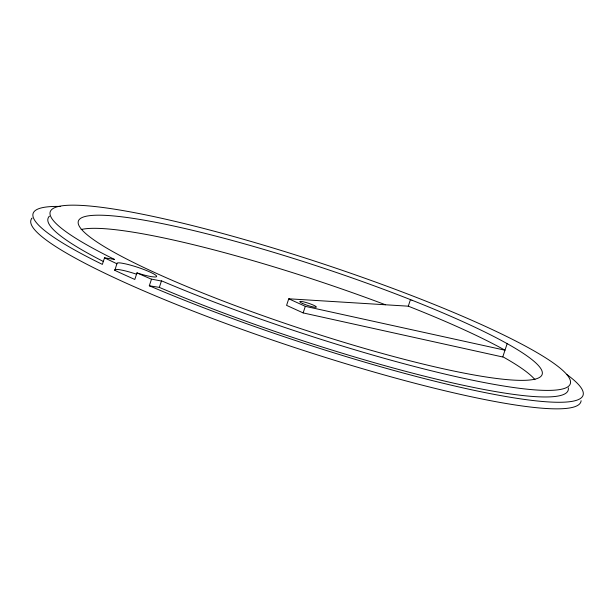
<?xml version="1.0" encoding="UTF-8"?>
<svg xmlns="http://www.w3.org/2000/svg" width="614" height="614" viewBox="0 0 614 614"><rect width="100%" height="100%" fill="white"/><g stroke="black" fill="none" stroke-linecap="round" stroke-linejoin="round"><path stroke-width="0.92" d="M136.692 274.274A20.937 2.771 18.3 0 0 123.475 270.467L119.584 269.707A20.937 2.771 18.3 0 0 114.726 270.252L117.028 271.388A289.601 38.298 18.3 0 0 132.494 278.434L134.796 279.454L136.968 272.892L137.344 273.053A289.601 38.298 18.3 0 0 151.128 279.055L162.434 281.212A273.898 36.226 18.3 0 0 567.052 387.288A273.898 36.226 18.3 0 0 239.406 238.125A273.898 36.226 18.3 0 0 113.797 259.07L114.549 259.438L104.526 257.826L102.354 264.396L100.366 263.414A289.601 38.298 18.3 0 1 60.648 206.45M114.841 270.367L116.898 263.682A20.937 2.771 18.3 0 1 121.756 263.145L125.647 263.905A20.937 2.771 18.3 0 1 149.824 271.964A20.937 2.771 18.3 0 1 154.621 276.998L151.742 276.699A20.937 2.771 18.3 0 1 138.104 273.268L136.968 272.892M566.515 374.294A289.601 38.298 18.3 0 1 476.594 390.857A289.601 38.298 18.3 0 1 151.788 286.83L149.317 285.779L151.489 279.209M149.317 285.779L159.333 287.383L161.505 280.813M288.749 298.795L305.319 306.34L504.992 350.21L504.155 349.742A244.242 32.304 18.3 0 0 409.707 306.739L408.287 306.186L288.749 298.795L286.577 305.365L303.147 312.91L503.534 357.171A244.242 32.304 18.3 0 1 534.963 379.69M303.147 312.91L305.319 306.34M408.287 306.186L410.459 299.617M502.82 356.772L507.164 343.64M159.333 287.383L160.262 287.782A273.898 36.226 18.3 0 0 431.872 378.024A273.898 36.226 18.3 0 0 568.303 387.81M117.013 263.805L116.729 263.667A289.601 38.298 18.3 0 1 104.825 257.972L104.526 257.826M581.105 400.696A289.601 38.298 18.3 0 1 432.21 387.68A289.601 38.298 18.3 0 1 149.616 293.4L146.784 292.187A289.601 38.298 18.3 0 1 100.481 271.104L98.194 269.983A289.601 38.298 18.3 0 1 31.498 218.845M31.782 218.438A289.601 38.298 18.3 0 1 32.112 218.039M81.14 229.536A244.242 32.304 18.3 0 1 385.392 304.751M103.298 261.457A273.898 36.226 18.3 0 1 48.821 216.88M49.128 216.504A273.898 36.226 18.3 0 1 49.481 216.143M411.879 300.177L409.246 299.141A244.242 32.304 18.3 0 0 79.544 219.236A244.242 32.304 18.3 0 0 361.185 347.455A244.242 32.304 18.3 0 0 507.878 344.04L506.327 343.18A244.242 32.304 18.3 0 0 411.879 300.177M302.564 303.462A8.726 1.151 18.3 0 0 316.202 307.223A8.726 1.151 18.3 0 0 305.496 302.349A8.726 1.151 18.3 0 0 302.564 303.462"/></g></svg>
